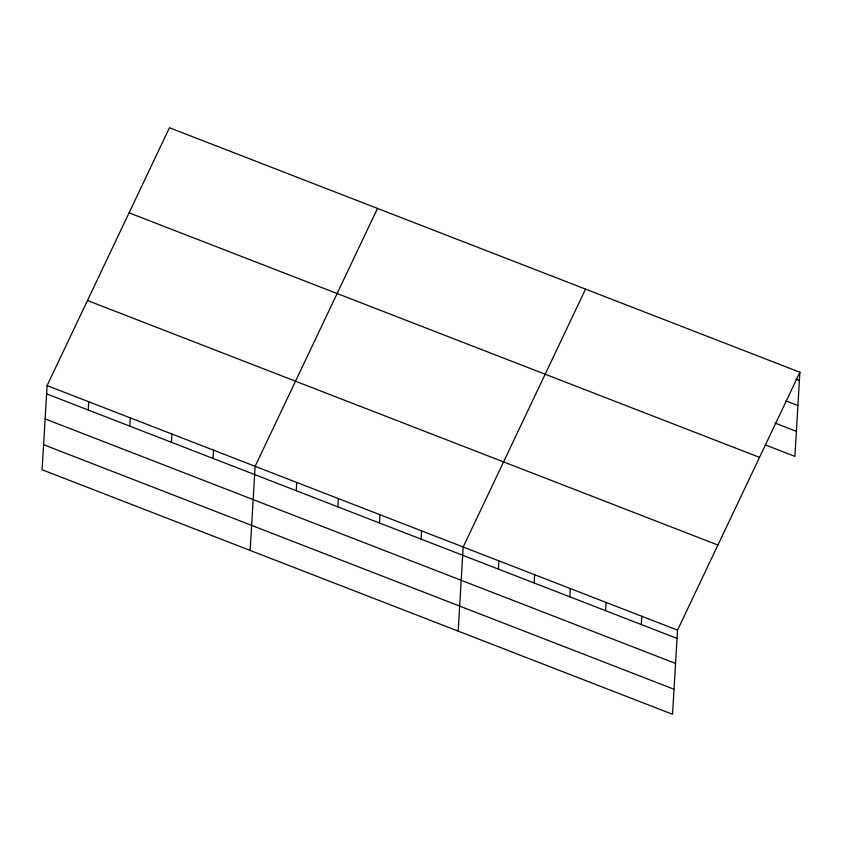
<?xml version="1.0" encoding="UTF-8"?>
<svg xmlns="http://www.w3.org/2000/svg" width="842" height="842" viewBox="0 0 842 842"><rect width="100%" height="100%" fill="white"/><g stroke="black" fill="none" stroke-linecap="round" stroke-linejoin="round"><path stroke-width="1.26" d="M47.099 385.615L42.1 469.741L672.537 714.269L677.536 630.153L799.9 372.259L169.463 127.731L47.099 385.615L677.536 630.153M88.221 410.012L88.705 401.76M129.826 426.147L130.31 417.895M171.431 442.282L171.926 434.04M213.047 458.427L213.531 450.175M250.148 550.436L255.137 466.31L377.511 208.427M296.258 490.707L296.752 482.455M337.874 506.842L338.358 498.59M379.479 522.977L379.963 514.736M421.084 539.122L421.579 530.87M458.185 631.132L463.184 547.005L585.548 289.122M498.422 569.118L498.906 560.867M534.144 582.969L534.638 574.728M569.866 596.831L570.36 588.579M605.598 610.682L606.082 602.44M641.32 624.543L641.804 616.291M799.9 372.259L794.901 456.385L765.136 444.829M795.837 379.121L799.405 380.51M786.018 400.929L797.921 405.549M774.956 423.031L796.385 431.346M129.089 212.837L759.516 457.364M87.484 300.52L717.91 545.048M46.605 393.867L677.042 638.404M45.121 418.906L675.558 663.433M43.584 444.702L674.021 689.23"/></g></svg>
